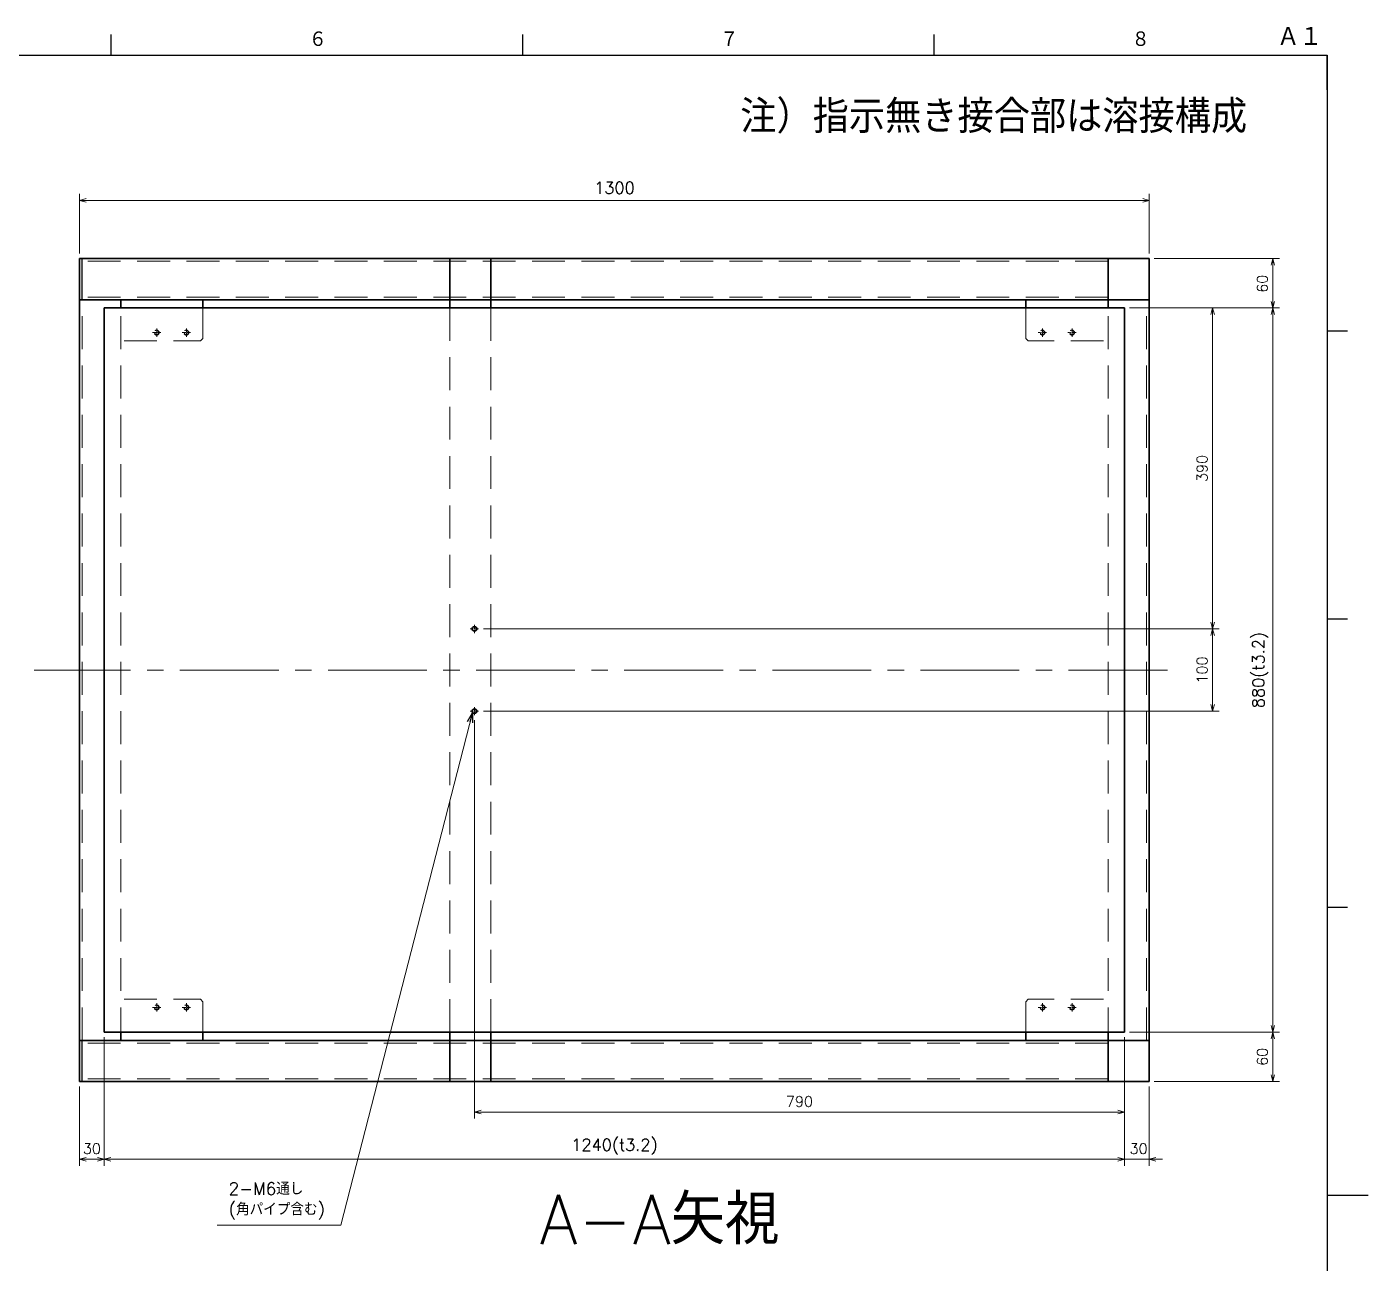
# Model space of a CAD drawing. Header units: millimetres. Extents: x 6568 to 10713, y -5304 to -2399.
# Drawn here: x 9082 to 10713, y -3917 to -2414 of the extents above; entities that cross this region are included whole.
import ezdxf
from ezdxf.enums import TextEntityAlignment as Align

# ---------------------------------------------------------------- set-up
doc = ezdxf.new("R2010")
doc.units = ezdxf.units.MM
doc.header["$LTSCALE"] = 8
doc.header["$MEASUREMENT"] = 0
for name, pattern in [('CENTER', [2, 1.25, -0.25, 0.25, -0.25]), ('CENTER2', [1.125, 0.75, -0.125, 0.125, -0.125]), ('DASHED', [0.75, 0.5, -0.25])]:
    doc.linetypes.add(name, pattern=pattern)
doc.layers.add('CENTER', color=1, linetype='CENTER', lineweight=15)
doc.layers.add('DIMENSION', color=5, linetype='Continuous', lineweight=15)
doc.layers.add('TXT1', color=5, linetype='Continuous')
doc.layers.add('図面枠', color=6, linetype='Continuous')
doc.styles.add('KANJI', font='TXT', dxfattribs={"bigfont": 'BIGFONT'})
doc.styles.get("Standard").update_dxf_attribs({"font": 'txt.shx', "bigfont": 'extfont.shx'})
doc.dimstyles.get("Standard").update_dxf_attribs({"dimtxt": 3.2, "dimasz": 2.5, "dimexe": 1.5, "dimexo": 2, "dimgap": 1, "dimtad": 3, "dimdec": 3, "dimdsep": 46, "dimtxsty": 'Standard', "dimblk": 'OPEN30', "dimcen": 0.1, "dimclrd": 5, "dimclre": 5, "dimclrt": 5, "dimazin": 2, "dimtfac": 0.4, "dimtdec": 3, "dimtmove": 0, "dimatfit": 3, "dimldrblk": 'OPEN30', "dimfxl": 1, "dimtolj": 2, "dimlwd": 15, "dimlwe": 15, "dimarcsym": 0})
doc.dimstyles.new('STANDARD$0', dxfattribs={"dimtxt": 0.18, "dimasz": 0.18, "dimexe": 0.18, "dimexo": 0.0625, "dimgap": 0.09, "dimtad": 0, "dimtih": 1, "dimtoh": 1, "dimdec": 4, "dimzin": 0, "dimdsep": 46, "dimtxsty": 'Standard', "dimcen": 0.09, "dimadec": 0, "dimazin": 0, "dimtfac": 1, "dimtdec": 4, "dimtofl": 0, "dimtmove": 0, "dimatfit": 3, "dimfxl": 1, "dimtolj": 1, "dimtzin": 0, "dimarcsym": 0})

# ---------------------------------------------------------------- blocks, each defined once
blk = doc.blocks.new('YumA1')
at = {"layer": '図面枠', "color": 3, "linetype": 'Continuous'}
for p, q in [((523.5, 571), (523.5, 576)), ((623.5, 571), (623.5, 576)), ((723.5, 571), (723.5, 576)), ((819, 504), (824, 504)), ((819, 434), (824, 434)), ((819, 364), (824, 364)), ((819, 294), (829, 294))]:
    blk.add_line(p, q, dxfattribs=at)
at = {"layer": '図面枠', "color": 6, "linetype": 'Continuous'}
for p, q in [((28, 571), (819, 571)), ((649, 571), (819, 571)), ((819, 571), (819, 17))]:
    blk.add_line(p, q, dxfattribs=at)
at = {"layer": '図面枠'}
for p in [(802.01, 571), (819, 562.62)]:
    blk.add_line(p, (819, 571), dxfattribs=at)
at = {"layer": '図面枠', "color": 3, "linetype": 'Continuous', "style": 'KANJI'}
for s, height, p in [('Ａ１', 5, (806.82, 573.01)), ('６', 4, (571.5, 572.88)), ('７', 4, (671.5, 572.88)), ('８', 4, (771.5, 572.88))]:
    blk.add_text(s, height=height, dxfattribs=at).set_placement(p)
blk = doc.blocks.new('_Open30')
at = {"color": 0, "lineweight": -2}
for p, q in [((-1, 0.27), (0, 0)), ((0, 0), (-1, -0.27)), ((0, 0), (-1, 0))]:
    blk.add_line(p, q, dxfattribs=at)
blk = doc.blocks.new('*D314')
at = {"color": 4, "linetype": 'Continuous', "lineweight": 13}
for p, q in [((9176.5, -3641.9), (9176.5, -3798.3)), ((10416.5, -3641.9), (10416.5, -3798.3)), ((10408.5, -3790.3), (9184.5, -3790.3))]:
    blk.add_line(p, q, dxfattribs=at)
at = {"color": 4, "linetype": 'Continuous', "lineweight": 13, "xscale": 8, "yscale": 8, "zscale": 8, "rotation": 180}
blk.add_blockref('_Open30', (9176.5, -3790.3), dxfattribs=at)
at = {"color": 4, "linetype": 'Continuous', "lineweight": 13, "xscale": 8, "yscale": 8, "zscale": 8}
blk.add_blockref('_Open30', (10416.5, -3790.3), dxfattribs=at)
at = {"color": 4, "linetype": 'Continuous', "lineweight": 13, "insert": (9796.5, -3775.1), "char_height": 14.4, "attachment_point": 5}
blk.add_mtext('\\A2;1240(t3.2)', dxfattribs=at)
blk = doc.blocks.new('*D313')
at = {"color": 4, "linetype": 'Continuous', "lineweight": 13}
for p, q in [((10422.5, -2755.9), (10604.7, -2755.9)), ((10596.7, -3627.9), (10596.7, -2763.9)), ((10427.5, -3635.9), (10604.7, -3635.9))]:
    blk.add_line(p, q, dxfattribs=at)
at = {"color": 4, "linetype": 'Continuous', "lineweight": 13, "xscale": 8, "yscale": 8, "zscale": 8}
for p, rotation in [((10596.7, -2755.9), 90), ((10596.7, -3635.9), 270)]:
    blk.add_blockref('_Open30', p, dxfattribs=dict(at, rotation=rotation))
at = {"color": 4, "linetype": 'Continuous', "lineweight": 13, "insert": (10581.5, -3195.9), "char_height": 14.4, "attachment_point": 5, "rotation": 90}
blk.add_mtext('\\A2;880(t3.2)', dxfattribs=at)
blk = doc.blocks.new('*D315')
at = {"color": 4, "linetype": 'Continuous', "lineweight": 13}
for p, q in [((9146.5, -2689.9), (9146.5, -2617.2)), ((10446.5, -2689.9), (10446.5, -2617.2)), ((10438.5, -2625.2), (9154.5, -2625.2))]:
    blk.add_line(p, q, dxfattribs=at)
at = {"color": 4, "linetype": 'Continuous', "lineweight": 13, "xscale": 8, "yscale": 8, "zscale": 8, "rotation": 180}
blk.add_blockref('_Open30', (9146.5, -2625.2), dxfattribs=at)
at = {"color": 4, "linetype": 'Continuous', "lineweight": 13, "xscale": 8, "yscale": 8, "zscale": 8}
blk.add_blockref('_Open30', (10446.5, -2625.2), dxfattribs=at)
at = {"color": 4, "linetype": 'Continuous', "lineweight": 13, "insert": (9796.5, -2610), "char_height": 14.4, "attachment_point": 5}
blk.add_mtext('\\A2;1300', dxfattribs=at)
blk = doc.blocks.new('*D440')
at = {"color": 4, "linetype": 'Continuous', "lineweight": 13}
for p, q in [((10416.5, -3641.9), (10416.5, -3798.3)), ((10446.5, -3701.9), (10446.5, -3798.3)), ((10408.5, -3790.3), (10400.5, -3790.3)), ((10446.5, -3790.3), (10416.5, -3790.3)), ((10454.5, -3790.3), (10462.5, -3790.3))]:
    blk.add_line(p, q, dxfattribs=at)
at = {"color": 4, "linetype": 'Continuous', "lineweight": 13, "xscale": 8, "yscale": 8, "zscale": 8}
blk.add_blockref('_Open30', (10416.5, -3790.3), dxfattribs=at)
at = {"color": 4, "linetype": 'Continuous', "lineweight": 13, "xscale": 8, "yscale": 8, "zscale": 8, "rotation": 180}
blk.add_blockref('_Open30', (10446.5, -3790.3), dxfattribs=at)
at = {"color": 4, "linetype": 'Continuous', "lineweight": 13, "insert": (10433.6, -3777.5), "char_height": 12.8, "attachment_point": 5}
blk.add_mtext('\\A2;30', dxfattribs=at)
blk = doc.blocks.new('*D441')
at = {"color": 4, "linetype": 'Continuous', "lineweight": 13}
for p, q in [((9176.5, -3641.9), (9176.5, -3798.3)), ((9146.5, -3701.9), (9146.5, -3798.3)), ((9154.5, -3790.3), (9168.5, -3790.3))]:
    blk.add_line(p, q, dxfattribs=at)
at = {"color": 4, "linetype": 'Continuous', "lineweight": 13, "xscale": 8, "yscale": 8, "zscale": 8, "rotation": 180}
blk.add_blockref('_Open30', (9146.5, -3790.3), dxfattribs=at)
at = {"color": 4, "linetype": 'Continuous', "lineweight": 13, "xscale": 8, "yscale": 8, "zscale": 8}
blk.add_blockref('_Open30', (9176.5, -3790.3), dxfattribs=at)
at = {"color": 4, "linetype": 'Continuous', "lineweight": 13, "insert": (9161.5, -3777.5), "char_height": 12.8, "attachment_point": 5}
blk.add_mtext('\\A2;30', dxfattribs=at)
blk = doc.blocks.new('*D442')
at = {"color": 4, "linetype": 'Continuous', "lineweight": 13}
for p, q in [((10452.5, -2695.9), (10604.7, -2695.9)), ((10596.7, -2703.9), (10596.7, -2747.9)), ((10422.5, -2755.9), (10604.7, -2755.9))]:
    blk.add_line(p, q, dxfattribs=at)
at = {"color": 4, "linetype": 'Continuous', "lineweight": 13, "xscale": 8, "yscale": 8, "zscale": 8}
for p, rotation in [((10596.7, -2695.9), 90), ((10596.7, -2755.9), 270)]:
    blk.add_blockref('_Open30', p, dxfattribs=dict(at, rotation=rotation))
at = {"color": 4, "linetype": 'Continuous', "lineweight": 13, "insert": (10583.9, -2726.5), "char_height": 12.8, "attachment_point": 5, "rotation": 90}
blk.add_mtext('\\A2;60', dxfattribs=at)
blk = doc.blocks.new('*D443')
at = {"color": 4, "linetype": 'Continuous', "lineweight": 13}
for p, q in [((10422.5, -3635.9), (10604.7, -3635.9)), ((10596.7, -3687.9), (10596.7, -3643.9)), ((10452.5, -3695.9), (10604.7, -3695.9))]:
    blk.add_line(p, q, dxfattribs=at)
at = {"color": 4, "linetype": 'Continuous', "lineweight": 13, "xscale": 8, "yscale": 8, "zscale": 8}
for p, rotation in [((10596.7, -3635.9), 90), ((10596.7, -3695.9), 270)]:
    blk.add_blockref('_Open30', p, dxfattribs=dict(at, rotation=rotation))
at = {"color": 4, "linetype": 'Continuous', "lineweight": 13, "insert": (10583.9, -3665.9), "char_height": 12.8, "attachment_point": 5, "rotation": 90}
blk.add_mtext('\\A2;60', dxfattribs=at)
blk = doc.blocks.new('*D451')
at = {"color": 4, "linetype": 'Continuous', "lineweight": 13}
for p, q in [((9637.4, -3145.9), (10531.5, -3145.9)), ((10523.5, -3237.9), (10523.5, -3153.9)), ((9637.4, -3245.9), (10531.5, -3245.9))]:
    blk.add_line(p, q, dxfattribs=at)
at = {"color": 4, "linetype": 'Continuous', "lineweight": 13, "xscale": 8, "yscale": 8, "zscale": 8}
for p, rotation in [((10523.5, -3145.9), 90), ((10523.5, -3245.9), 270)]:
    blk.add_blockref('_Open30', p, dxfattribs=dict(at, rotation=rotation))
at = {"color": 4, "linetype": 'Continuous', "lineweight": 13, "insert": (10510.7, -3195.9), "char_height": 12.8, "attachment_point": 5, "rotation": 90}
blk.add_mtext('\\A2;100', dxfattribs=at)
blk = doc.blocks.new('*D452')
at = {"color": 4, "linetype": 'Continuous', "lineweight": 13}
for p, q in [((10422.5, -2755.9), (10531.5, -2755.9)), ((10523.5, -3137.9), (10523.5, -2763.9)), ((9641.4, -3145.9), (10531.5, -3145.9))]:
    blk.add_line(p, q, dxfattribs=at)
at = {"color": 4, "linetype": 'Continuous', "lineweight": 13, "xscale": 8, "yscale": 8, "zscale": 8}
for p, rotation in [((10523.5, -2755.9), 90), ((10523.5, -3145.9), 270)]:
    blk.add_blockref('_Open30', p, dxfattribs=dict(at, rotation=rotation))
at = {"color": 4, "linetype": 'Continuous', "lineweight": 13, "insert": (10510.7, -2950.9), "char_height": 12.8, "attachment_point": 5, "rotation": 90}
blk.add_mtext('\\A2;390', dxfattribs=at)
blk = doc.blocks.new('*D453')
at = {"color": 4, "linetype": 'Continuous', "lineweight": 13}
for p, q in [((9626.4, -3256.9), (9626.4, -3741)), ((10416.5, -3641.9), (10416.5, -3741)), ((10408.5, -3733), (9634.4, -3733))]:
    blk.add_line(p, q, dxfattribs=at)
at = {"color": 4, "linetype": 'Continuous', "lineweight": 13, "xscale": 8, "yscale": 8, "zscale": 8, "rotation": 180}
blk.add_blockref('_Open30', (9626.4, -3733), dxfattribs=at)
at = {"color": 4, "linetype": 'Continuous', "lineweight": 13, "xscale": 8, "yscale": 8, "zscale": 8}
blk.add_blockref('_Open30', (10416.5, -3733), dxfattribs=at)
at = {"color": 4, "linetype": 'Continuous', "lineweight": 13, "insert": (10021.4, -3720.2), "char_height": 12.8, "attachment_point": 5}
blk.add_mtext('\\A2;790', dxfattribs=at)

msp = doc.modelspace()

# ---------------------------------------------------------------- linework, layer by layer
at = {"color": 105, "lineweight": 35}
for p, q in [((9146.4753, -3695.8776), (9146.4753, -2695.8776)), ((9596.4143, -2695.8776), (9146.4753, -2695.8776)), ((9596.4143, -2745.8776), (9596.4143, -2695.8776)), ((10446.45, -2695.8776), (9596.4143, -2695.8776)), ((9646.4143, -2745.8776), (9646.4143, -2695.8776)), ((10396.45, -2745.8776), (10396.45, -2695.8776)), ((10446.45, -2745.8776), (10446.45, -2695.8776)), ((9146.4753, -3645.8776), (9146.4753, -2745.8776)), ((9596.4143, -2745.8776), (9146.4753, -2745.8776)), ((9196.4753, -2755.8776), (9196.4753, -2745.8776)), ((9296.4753, -2755.8776), (9296.4753, -2745.8776)), ((10446.45, -2745.8776), (9596.4143, -2745.8776)), ((9596.4143, -2755.8776), (9596.4143, -2745.8776)), ((9646.4143, -2755.8776), (9646.4143, -2745.8776)), ((10296.45, -2755.8776), (10296.45, -2745.8776)), ((10396.45, -2755.8776), (10396.45, -2745.8776)), ((10446.45, -3645.8776), (10446.45, -2745.8776)), ((10446.45, -3645.8776), (10446.45, -2745.8776)), ((9176.4753, -2755.8776), (9176.45, -3635.8776)), ((9176.45, -2755.8776), (9176.45, -3635.8776)), ((10416.45, -2755.8776), (9176.4753, -2755.8776)), ((10416.45, -2755.8776), (10416.45, -3635.8776)), ((9596.4143, -3645.8776), (9146.4753, -3645.8776)), ((10416.45, -3635.8776), (9176.45, -3635.8776)), ((9196.4753, -3635.8776), (9196.4753, -3645.8776)), ((9296.4753, -3635.8776), (9296.4753, -3645.8776)), ((9596.4143, -3635.8776), (9596.4143, -3645.8776)), ((10446.45, -3645.8776), (9596.4143, -3645.8776)), ((9596.4143, -3645.8776), (9596.4143, -3695.8776)), ((9646.4143, -3635.8776), (9646.4143, -3645.8776)), ((9646.4143, -3645.8776), (9646.4143, -3695.8776)), ((10296.45, -3635.8776), (10296.45, -3645.8776)), ((10396.45, -3635.8776), (10396.45, -3645.8776)), ((10396.45, -3695.8776), (10396.45, -3645.8776)), ((10446.45, -3695.8776), (10446.45, -3645.8776)), ((10446.45, -3695.8776), (9146.4753, -3695.8776))]:
    msp.add_line(p, q, dxfattribs=at)
at = {"color": 105}
for p, q in [((9149.6753, -2745.8776), (9149.6753, -2695.8776)), ((9149.6753, -3695.8776), (9149.6753, -3645.8776))]:
    msp.add_line(p, q, dxfattribs=at)
at = {"color": 105, "linetype": 'DASHED', "lineweight": 9, "ltscale": 10}
for p, q in [((10396.45, -2699.0776), (9149.6753, -2699.0776)), ((10396.45, -2742.6776), (9149.6753, -2742.6776)), ((9149.6753, -3645.8776), (9149.6753, -2748.8545)), ((9196.4753, -3645.8776), (9196.4753, -2745.8776)), ((9196.4753, -3645.8776), (9196.4753, -2745.8776)), ((9296.4753, -2792.8776), (9296.4753, -2750.2793)), ((10296.45, -2792.8776), (10296.45, -2749.9917)), ((10396.45, -3645.8776), (10396.45, -2745.8776)), ((10443.25, -3645.8776), (10443.25, -2748.8545)), ((9596.4143, -3635.8776), (9596.4143, -2755.8776)), ((9646.4143, -3635.8776), (9646.4143, -2755.8776)), ((9200.5664, -2795.8776), (9293.4753, -2795.8776)), ((9296.4753, -2792.8776), (9293.4753, -2795.8776)), ((10296.45, -2792.8776), (10299.45, -2795.8776)), ((10391.0712, -2795.8776), (10299.45, -2795.8776)), ((9200.5664, -3595.8776), (9293.4753, -3595.8776)), ((9296.4753, -3598.8776), (9293.4753, -3595.8776)), ((9296.4753, -3598.8776), (9296.4753, -3641.4759)), ((10296.45, -3598.8776), (10299.45, -3595.8776)), ((10296.45, -3598.8776), (10296.45, -3641.7635)), ((10391.0712, -3595.8776), (10299.45, -3595.8776)), ((10396.45, -3649.0776), (9150.9962, -3649.0776)), ((10396.45, -3692.6776), (9150.7783, -3692.6776))]:
    msp.add_line(p, q, dxfattribs=at)
at = {"color": 1, "linetype": 'CENTER', "lineweight": 13, "ltscale": 0.5}
for p, q in [((9235.2618, -2785.8776), (9245.2828, -2785.8776)), ((9240.2723, -2790.8881), (9240.2723, -2780.8671)), ((9271.2618, -2785.8776), (9281.2828, -2785.8776)), ((9276.2723, -2790.8881), (9276.2723, -2780.8671)), ((10321.6635, -2785.8776), (10311.6426, -2785.8776)), ((10316.653, -2790.8881), (10316.653, -2780.8671)), ((10357.6635, -2785.8776), (10347.6426, -2785.8776)), ((10352.653, -2790.8881), (10352.653, -2780.8671)), ((9631.3793, -3145.8776), (9621.3584, -3145.8776)), ((9626.3689, -3140.8671), (9626.3689, -3150.8881)), ((9626.3689, -3240.8671), (9626.3689, -3250.8881)), ((9631.3793, -3245.8776), (9621.3584, -3245.8776)), ((9240.2723, -3600.8671), (9240.2723, -3610.8881)), ((9276.2723, -3600.8671), (9276.2723, -3610.8881)), ((10316.653, -3600.8671), (10316.653, -3610.8881)), ((10352.653, -3600.8671), (10352.653, -3610.8881)), ((9235.2618, -3605.8776), (9245.2828, -3605.8776)), ((9271.2618, -3605.8776), (9281.2828, -3605.8776)), ((10321.6635, -3605.8776), (10311.6426, -3605.8776)), ((10357.6635, -3605.8776), (10347.6426, -3605.8776))]:
    msp.add_line(p, q, dxfattribs=at)
at = {"color": 105, "linetype": 'DASHED', "lineweight": 13, "ltscale": 3}
msp.add_line((9646.4143, -3645.8776), (9646.4143, -3695.8776), dxfattribs=at)
at = {"color": 105, "linetype": 'DASHED', "lineweight": 9, "ltscale": 2}
for centre, radius in [((9240.2723, -2785.8776), 3), ((9240.2723, -2785.8776), 2.5), ((9276.2723, -2785.8776), 3), ((9276.2723, -2785.8776), 2.5), ((10316.653, -2785.8776), 3), ((10316.653, -2785.8776), 2.5), ((10352.653, -2785.8776), 3), ((10352.653, -2785.8776), 2.5), ((9240.2723, -3605.8776), 3), ((9240.2723, -3605.8776), 2.5), ((9276.2723, -3605.8776), 3), ((9276.2723, -3605.8776), 2.5), ((10316.653, -3605.8776), 3), ((10316.653, -3605.8776), 2.5), ((10352.653, -3605.8776), 3), ((10352.653, -3605.8776), 2.5)]:
    msp.add_circle(centre, radius, dxfattribs=at)
at = {"color": 105}
for centre, radius in [((9626.3689, -3145.8776), 3), ((9626.3689, -3145.8776), 2.5), ((9626.3689, -3245.8776), 3), ((9626.3689, -3245.8776), 2.5)]:
    msp.add_circle(centre, radius, dxfattribs=at)
at = {"layer": 'CENTER', "color": 1, "linetype": 'CENTER2', "lineweight": 13, "ltscale": 20}
msp.add_line((10468.5038, -3195.8776), (9091.4547, -3195.8776), dxfattribs=at)

# ---------------------------------------------------------------- block references
at = {"layer": '図面枠', "xscale": 4.999997979999534, "yscale": 4.999997980000443, "zscale": 4.999997980000008}
msp.add_blockref('YumA1', (6567.5441, -5303.8499), dxfattribs=at)

# ---------------------------------------------------------------- texts
at = {"layer": 'DIMENSION', "color": 4, "lineweight": 13, "insert": (9327.6988, -3863.5468), "char_height": 15, "attachment_point": 7}
msp.add_mtext('2-M6通し\\P(角パイプ含む)', dxfattribs=at)
at = {"layer": 'TXT1'}
for s, height, p in [('注）指示無き接合部は溶接構成', 39.99975, (10257.4664, -2521.2888)), ('A-A矢視', 60, (9851.313, -3860.3511))]:
    msp.add_text(s, height=height, dxfattribs=at).set_placement(p, align=Align.MIDDLE)

# ---------------------------------------------------------------- dimensions: what is measured, and where the dimension line sits
at = {"color": 4, "linetype": 'Continuous', "lineweight": 13}
for base, p1, p2, override, picture, middle in [((9146.4753, -2625.169), (10446.45, -2695.8776), (9146.4753, -2695.8776), {"dimscale": 4, "dimtxt": 3.6, "dimasz": 2, "dimexe": 2, "dimexo": 1.5, "dimgap": 2, "dimtad": 3, "dimtih": 0, "dimtoh": 0, "dimdec": 1, "dimzin": 8, "dimdsep": 0, "dimblk1": 'Open30', "dimblk2": 'Open30', "dimsah": 1, "dimcen": 0.1, "dimclrd": 4, "dimclre": 4, "dimclrt": 4, "dimadec": 2, "dimazin": 2, "dimtp": 0.03, "dimtfac": 0.7, "dimtdec": 3, "dimtofl": 1, "dimldrblk": 'Open30', "dimtvp": 0.7, "dimtolj": 2, "dimtzin": 8, "dimlwd": 13, "dimlwe": 13}, '*D315', (9796.4627, -2609.969)), ((9626.3689, -3732.9599), (10416.45, -3635.8776), (9626.3689, -3250.8881), {"dimscale": 4, "dimtxt": 3.2, "dimasz": 2, "dimexe": 2, "dimexo": 1.5, "dimgap": 1.6, "dimtad": 3, "dimtih": 0, "dimtoh": 0, "dimdec": 0, "dimzin": 8, "dimdsep": 0, "dimblk1": 'Open30', "dimblk2": 'Open30', "dimsah": 1, "dimcen": 0.1, "dimclrd": 4, "dimclre": 4, "dimclrt": 4, "dimadec": 2, "dimazin": 2, "dimtp": 0.03, "dimtfac": 0.7, "dimtdec": 3, "dimtofl": 1, "dimldrblk": 'Open30', "dimtvp": 0.7, "dimtolj": 2, "dimtzin": 8, "dimlwd": 13, "dimlwe": 13}, '*D453', (10021.4094, -3720.1599))]:
    dim = msp.add_linear_dim(base=base, p1=p1, p2=p2, dimstyle='STANDARD$0', override=override, dxfattribs=at)
    dim.commit()
    dim.dimension.update_dxf_attribs({"geometry": picture, "text_midpoint": middle})
for base, p1, p2, angle, override, picture, middle in [((10596.7326, -2755.8776), (10446.45, -2695.8776), (10416.45, -2755.8776), 90, {"dimscale": 4, "dimtxt": 3.2, "dimasz": 2, "dimexe": 2, "dimexo": 1.5, "dimgap": 1.6, "dimtad": 3, "dimtih": 0, "dimtoh": 0, "dimdec": 1, "dimzin": 8, "dimdsep": 0, "dimblk1": 'Open30', "dimblk2": 'Open30', "dimsah": 1, "dimcen": 0.1, "dimclrd": 4, "dimclre": 4, "dimclrt": 4, "dimadec": 2, "dimazin": 2, "dimtp": 0.03, "dimtfac": 0.7, "dimtdec": 3, "dimtofl": 1, "dimldrblk": 'Open30', "dimtvp": 0.7, "dimtolj": 2, "dimtzin": 8, "dimlwd": 13, "dimlwe": 13}, '*D442', (10596.7326, -2726.5194)), ((9176.45, -3790.3402), (9146.45, -3695.8776), (9176.45, -3635.8776), 180, {"dimscale": 4, "dimtxt": 3.2, "dimasz": 2, "dimexe": 2, "dimexo": 1.5, "dimgap": 1.6, "dimtad": 3, "dimtih": 0, "dimtoh": 0, "dimdec": 3, "dimzin": 8, "dimdsep": 0, "dimblk1": 'Open30', "dimblk2": 'Open30', "dimsah": 1, "dimcen": 0.1, "dimclrd": 4, "dimclre": 4, "dimclrt": 4, "dimadec": 2, "dimazin": 2, "dimtp": 0.03, "dimtfac": 0.7, "dimtdec": 3, "dimtofl": 1, "dimldrblk": 'Open30', "dimtvp": 0.7, "dimtolj": 2, "dimtzin": 8, "dimlwd": 13, "dimlwe": 13}, '*D441', (9161.45, -3790.3402)), ((10596.7326, -3635.8776), (10446.45, -3695.8776), (10416.45, -3635.8776), 270, {"dimscale": 4, "dimtxt": 3.2, "dimasz": 2, "dimexe": 2, "dimexo": 1.5, "dimgap": 1.6, "dimtad": 3, "dimtih": 0, "dimtoh": 0, "dimdec": 1, "dimzin": 8, "dimdsep": 0, "dimblk1": 'Open30', "dimblk2": 'Open30', "dimsah": 1, "dimcen": 0.1, "dimclrd": 4, "dimclre": 4, "dimclrt": 4, "dimadec": 2, "dimazin": 2, "dimtp": 0.03, "dimtfac": 0.7, "dimtdec": 3, "dimtofl": 1, "dimldrblk": 'Open30', "dimtvp": 0.7, "dimtolj": 2, "dimtzin": 8, "dimlwd": 13, "dimlwe": 13}, '*D443', (10596.7326, -3665.8776))]:
    dim = msp.add_linear_dim(base=base, p1=p1, p2=p2, angle=angle, dimstyle='STANDARD$0', override=override, dxfattribs=at)
    dim.commit()
    dim.dimension.update_dxf_attribs({"geometry": picture, "text_midpoint": middle, "dimtype": 160})
for base, p1, p2, picture, middle in [((10523.4646, -2755.8776), (9635.3793, -3145.8776), (10416.45, -2755.8776), '*D452', (10510.6646, -2950.8776)), ((10523.4646, -3145.8776), (9631.3793, -3245.8776), (9631.3793, -3145.8776), '*D451', (10510.6646, -3195.8776))]:
    dim = msp.add_linear_dim(base=base, p1=p1, p2=p2, angle=90, dimstyle='STANDARD$0', override={"dimscale": 4, "dimtxt": 3.2, "dimasz": 2, "dimexe": 2, "dimexo": 1.5, "dimgap": 1.6, "dimtad": 3, "dimtih": 0, "dimtoh": 0, "dimdec": 1, "dimzin": 8, "dimdsep": 0, "dimblk1": 'Open30', "dimblk2": 'Open30', "dimsah": 1, "dimcen": 0.1, "dimclrd": 4, "dimclre": 4, "dimclrt": 4, "dimadec": 2, "dimazin": 2, "dimtp": 0.03, "dimtfac": 0.7, "dimtdec": 3, "dimtofl": 1, "dimldrblk": 'Open30', "dimtvp": 0.7, "dimtolj": 2, "dimtzin": 8, "dimlwd": 13, "dimlwe": 13}, dxfattribs=at)
    dim.commit()
    dim.dimension.update_dxf_attribs({"geometry": picture, "text_midpoint": middle})
dim = msp.add_linear_dim(base=(10596.7326, -2755.8776), p1=(10421.45, -3635.8776), p2=(10416.45, -2755.8776), angle=90, text='<>(t3.2)', dimstyle='STANDARD$0', override={"dimscale": 4, "dimtxt": 3.6, "dimasz": 2, "dimexe": 2, "dimexo": 1.5, "dimgap": 2, "dimtad": 3, "dimtih": 0, "dimtoh": 0, "dimdec": 1, "dimzin": 8, "dimdsep": 0, "dimblk1": 'Open30', "dimblk2": 'Open30', "dimsah": 1, "dimcen": 0.1, "dimclrd": 4, "dimclre": 4, "dimclrt": 4, "dimadec": 2, "dimazin": 2, "dimtp": 0.03, "dimtfac": 0.7, "dimtdec": 3, "dimtofl": 1, "dimldrblk": 'Open30', "dimtvp": 0.7, "dimtolj": 2, "dimtzin": 8, "dimlwd": 13, "dimlwe": 13}, dxfattribs=at)
dim.commit()
dim.dimension.update_dxf_attribs({"geometry": '*D313', "text_midpoint": (10581.5326, -3195.8776)})
dim = msp.add_linear_dim(base=(9176.45, -3790.3402), p1=(10416.45, -3635.8776), p2=(9176.45, -3635.8776), text='<>(t3.2)', dimstyle='STANDARD$0', override={"dimscale": 4, "dimtxt": 3.6, "dimasz": 2, "dimexe": 2, "dimexo": 1.5, "dimgap": 2, "dimtad": 3, "dimtih": 0, "dimtoh": 0, "dimdec": 1, "dimzin": 8, "dimdsep": 0, "dimblk1": 'Open30', "dimblk2": 'Open30', "dimsah": 1, "dimcen": 0.1, "dimclrd": 4, "dimclre": 4, "dimclrt": 4, "dimadec": 2, "dimazin": 2, "dimtp": 0.03, "dimtfac": 0.7, "dimtdec": 3, "dimtofl": 1, "dimldrblk": 'Open30', "dimtvp": 0.7, "dimtolj": 2, "dimtzin": 8, "dimlwd": 13, "dimlwe": 13}, dxfattribs=at)
dim.commit()
dim.dimension.update_dxf_attribs({"geometry": '*D314', "text_midpoint": (9796.45, -3775.1402)})
dim = msp.add_linear_dim(base=(10416.45, -3790.3402), p1=(10446.45, -3695.8776), p2=(10416.45, -3635.8776), dimstyle='STANDARD$0', override={"dimscale": 4, "dimtxt": 3.2, "dimasz": 2, "dimexe": 2, "dimexo": 1.5, "dimgap": 1.6, "dimtad": 3, "dimtih": 0, "dimtoh": 0, "dimdec": 3, "dimzin": 8, "dimdsep": 0, "dimblk1": 'Open30', "dimblk2": 'Open30', "dimsah": 1, "dimcen": 0.1, "dimclrd": 4, "dimclre": 4, "dimclrt": 4, "dimadec": 2, "dimazin": 2, "dimtp": 0.03, "dimtfac": 0.7, "dimtdec": 3, "dimtofl": 1, "dimldrblk": 'Open30', "dimtvp": 0.7, "dimtolj": 2, "dimtzin": 8, "dimlwd": 13, "dimlwe": 13}, dxfattribs=at)
dim.commit()
dim.dimension.update_dxf_attribs({"geometry": '*D440', "text_midpoint": (10433.6352, -3790.3402), "dimtype": 160})

# ---------------------------------------------------------------- leaders
msp.add_leader([(9623.9843, -3247.6981), (9463.968, -3870.4875), (9313.9431, -3870.4875)], dimstyle='Standard', override={"dimscale": 4, "dimtxt": 7, "dimasz": 3, "dimexe": 3, "dimexo": 3, "dimgap": 5, "dimlfac": 0.5, "dimdsep": 0, "dimclrd": 4, "dimclre": 4, "dimclrt": 4, "dimtp": 0.03, "dimtfac": 0.7, "dimtvp": 0.7, "dimlwd": 13, "dimlwe": 13}, dxfattribs=at)

doc.saveas('drawing.dxf')
